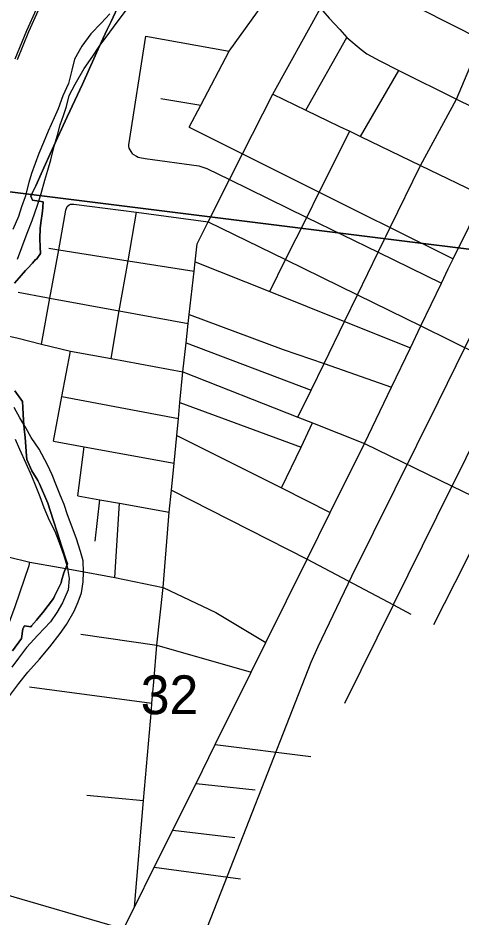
# Model space of a CAD drawing. Extents: x 0 to 34, y 0 to 22.
# Drawn here: x 3.149 to 3.628, y 16.688 to 17.659 of the extents above; entities that cross this region are included whole.
import ezdxf

# ---------------------------------------------------------------- set-up
doc = ezdxf.new("R2010")
doc.units = 0
for name, color, linetype in [('GM_X_City_Street', 7, 'Continuous'), ('GM_X_Corporation', 7, 'Continuous'), ('GM_X_County_Road', 7, 'Continuous'), ('GM_X_Interchange_Ramps', 7, 'Continuous'), ('GM_X_Minor_River', 7, 'Continuous'), ('GM_X_Rail_Line', 7, 'Continuous'), ('GM_X_Section', 7, 'Continuous'), ('GM_X_Section_Text', 7, 'Continuous'), ('GM_X_US_Route', 7, 'Continuous')]:
    doc.layers.add(name, color=color, linetype=linetype)

msp = doc.modelspace()

# ---------------------------------------------------------------- linework, layer by layer
at = {"layer": 'GM_X_City_Street'}
for p, q in [((3.28748, 17.63951), (3.37734, 17.62344)), ((3.46032, 17.5598), (3.50457, 17.63825)), ((3.51918, 17.53138), (3.56043, 17.60262)), ((3.30358, 17.57225), (3.34682, 17.56533)), ((3.33097, 17.30869), (3.46597, 17.25783)), ((3.19696, 17.25069), (3.32258, 17.22696)), ((3.32427, 17.24426), (3.45502, 17.19623)), ((3.2141, 17.1437), (3.22073, 17.19651)), ((3.23294, 17.0946), (3.23774, 17.13949)), ((3.25415, 17.05563), (3.25919, 17.13567)), ((3.59852, 17.00474), (3.62136, 17.0501)), ((3.50229, 16.91998), (3.55472, 17.02593)), ((3.16178, 16.93741), (3.29403, 16.91977)), ((3.36248, 16.87534), (3.46555, 16.86249)), ((3.34165, 16.83333), (3.40546, 16.82651)), ((3.22365, 16.82073), (3.28503, 16.81479)), ((3.31653, 16.78288), (3.38366, 16.77507)), ((3.29662, 16.74293), (3.38964, 16.73057)), ((3.0682, 16.73299), (3.26349, 16.67647))]:
    msp.add_line(p, q, dxfattribs=at)
for points in [[(3.33347, 17.82322), (3.3487, 17.8118), (3.36244, 17.79932), (3.37809, 17.78621), (3.39437, 17.77099), (3.40916, 17.75359), (3.41459, 17.74483), (3.42033, 17.73502), (3.42577, 17.72445), (3.42984, 17.71569), (3.43664, 17.70618), (3.44947, 17.69411), (3.45973, 17.6852), (3.47589, 17.6698), (3.4854, 17.65893), (3.49702, 17.6467), (3.50457, 17.63825), (3.51982, 17.62527), (3.52586, 17.62059), (3.54005, 17.61304), (3.56043, 17.60262), (3.62286, 17.5717), (3.63958, 17.56334)], [(3.33428, 17.54144), (3.34682, 17.56533), (3.37734, 17.62344), (3.43664, 17.70618)], [(3.54689, 17.42418), (3.55123, 17.43311), (3.58384, 17.50016), (3.62286, 17.5717), (3.6497, 17.63557), (3.6796, 17.69703), (3.68092, 17.69881), (3.68172, 17.69962), (3.68233, 17.69999)], [(3.32751, 17.27736), (3.33097, 17.30869), (3.33328, 17.32945), (3.33436, 17.33923), (3.33954, 17.38603), (3.34066, 17.39615), (3.3428, 17.41554), (3.35488, 17.43945), (3.37782, 17.48488), (3.39186, 17.51269), (3.4244, 17.57714), (3.47589, 17.6698)], [(3.74093, 17.58908), (3.7213, 17.59908), (3.6497, 17.63557), (3.58369, 17.66921)], [(3.2736, 17.5123), (3.27154, 17.51504), (3.26951, 17.51872), (3.26914, 17.52045), (3.26907, 17.5224), (3.28748, 17.63951)], [(3.4244, 17.57714), (3.46032, 17.5598), (3.49659, 17.54229), (3.50753, 17.537), (3.51918, 17.53138), (3.58384, 17.50016), (3.65266, 17.46693), (3.70411, 17.44208), (3.72177, 17.43355), (3.74973, 17.42005), (3.78171, 17.40461), (3.79036, 17.40171), (3.79906, 17.40072), (3.80969, 17.40158), (3.82463, 17.40726)], [(3.33428, 17.54144), (3.39186, 17.51269), (3.47473, 17.47131), (3.48162, 17.46787), (3.52577, 17.44583)], [(3.42115, 17.36398), (3.43839, 17.39854), (3.46116, 17.44413), (3.47473, 17.47131), (3.50753, 17.537)], [(3.2736, 17.5123), (3.27737, 17.51004), (3.27932, 17.50922), (3.28109, 17.50869), (3.28672, 17.50764), (3.34459, 17.49978), (3.35324, 17.49689), (3.37782, 17.48488), (3.46116, 17.44413), (3.53826, 17.40645), (3.60648, 17.3731)], [(3.17487, 17.30733), (3.18394, 17.35701), (3.19344, 17.409), (3.20128, 17.45187), (3.20269, 17.45583), (3.20469, 17.45757)], [(3.20469, 17.45757), (3.20616, 17.45831), (3.20976, 17.45852), (3.27735, 17.44964), (3.35488, 17.43945), (3.43839, 17.39854), (3.51594, 17.36055), (3.58437, 17.32702), (3.6803, 17.27973), (3.72571, 17.25735), (3.77485, 17.23313), (3.83179, 17.20506), (3.85294, 17.19464)], [(3.24988, 17.2917), (3.25884, 17.34319), (3.26824, 17.39724), (3.27735, 17.44964)], [(3.52577, 17.44583), (3.55038, 17.43353), (3.55123, 17.43311), (3.61915, 17.3992)], [(3.4517, 17.22849), (3.46597, 17.25783), (3.4798, 17.28625), (3.50191, 17.33171), (3.51594, 17.36055), (3.53826, 17.40645), (3.54472, 17.41971), (3.54689, 17.42418)], [(3.18263, 17.4107), (3.19344, 17.409), (3.26824, 17.39724), (3.33954, 17.38603)], [(3.34066, 17.39615), (3.42115, 17.36398), (3.50191, 17.33171), (3.573, 17.30329)], [(3.62136, 17.0501), (3.66286, 17.13252), (3.6929, 17.19217), (3.72571, 17.25735), (3.72642, 17.25875), (3.75244, 17.31043), (3.79036, 17.38576)], [(3.14956, 17.36336), (3.18018, 17.35771), (3.18394, 17.35701), (3.25884, 17.34319), (3.33328, 17.32945)], [(3.33436, 17.33923), (3.43583, 17.30144), (3.4798, 17.28625), (3.55274, 17.26107)], [(3.18791, 17.20249), (3.19696, 17.25069), (3.20616, 17.29977)], [(3.27519, 16.69994), (3.28503, 16.81479), (3.29342, 16.91267), (3.29403, 16.91977), (3.29603, 16.94305), (3.29943, 16.9827), (3.30624, 17.04461), (3.31274, 17.12612), (3.31505, 17.1497), (3.31789, 17.17879), (3.32083, 17.2089), (3.32258, 17.22696), (3.32427, 17.24426), (3.32751, 17.27736)], [(3.61819, 17.15422), (3.67903, 17.27717), (3.6803, 17.27973)], [(3.43388, 17.15216), (3.45502, 17.19623), (3.46751, 17.22227)], [(3.32083, 17.2089), (3.43388, 17.15216), (3.48661, 17.1257)], [(3.18791, 17.20249), (3.22073, 17.19651), (3.31789, 17.17879)], [(3.31505, 17.1497), (3.46158, 17.07522), (3.55472, 17.02593), (3.5734, 17.01604)], [(3.55472, 17.02593), (3.55531, 17.02714), (3.61718, 17.15215), (3.61819, 17.15422)], [(3.2141, 17.1437), (3.23774, 17.13949), (3.25919, 17.13567), (3.31274, 17.12612)], [(3.21136, 17.06343), (3.25415, 17.05563), (3.30624, 17.04461), (3.36308, 17.0178), (3.41711, 16.98554)], [(3.21747, 16.9944), (3.29943, 16.9827), (3.40124, 16.95352)]]:
    msp.add_lwpolyline(points, dxfattribs=at)
at = {"layer": 'GM_X_Corporation'}
for points in [[(3.14585, 17.37317), (3.15068, 17.37876), (3.15299, 17.38145), (3.15529, 17.38413), (3.15754, 17.38676), (3.15994, 17.38933), (3.165, 17.39478), (3.16849, 17.39854), (3.16868, 17.39864), (3.16966, 17.39928), (3.16982, 17.39938), (3.17367, 17.40506), (3.17336, 17.4118), (3.17292, 17.42119), (3.17292, 17.42127), (3.17338, 17.43254), (3.17434, 17.44058), (3.17436, 17.4407), (3.17541, 17.44807), (3.17631, 17.4543), (3.17645, 17.45528), (3.17664, 17.46104), (3.16523, 17.46263), (3.16345, 17.46693), (3.16495, 17.47024), (3.16858, 17.47828), (3.17729, 17.49755), (3.18408, 17.51255), (3.18414, 17.51268), (3.1842, 17.5128), (3.20055, 17.54792), (3.20271, 17.55262), (3.21894, 17.58799), (3.2329, 17.61843), (3.23943, 17.63265), (3.24585, 17.64665), (3.24787, 17.65107), (3.24991, 17.6555), (3.26791, 17.69473)], [(3.26791, 17.69473), (3.24991, 17.6555), (3.24787, 17.65107), (3.24585, 17.64665), (3.23943, 17.63265), (3.2329, 17.61843), (3.21894, 17.58799), (3.20271, 17.55262), (3.20055, 17.54792), (3.1842, 17.5128), (3.18414, 17.51268), (3.18408, 17.51255), (3.17729, 17.49755), (3.16858, 17.47828), (3.16495, 17.47024), (3.16345, 17.46693), (3.16523, 17.46263), (3.17664, 17.46104), (3.17645, 17.45528), (3.17631, 17.4543), (3.17541, 17.44807), (3.17436, 17.4407), (3.17434, 17.44058), (3.17338, 17.43254), (3.17292, 17.42127), (3.17292, 17.42119), (3.17336, 17.4118), (3.17367, 17.40506), (3.16982, 17.39938), (3.16966, 17.39928), (3.16868, 17.39864), (3.16849, 17.39854), (3.165, 17.39478), (3.15994, 17.38933), (3.15754, 17.38676), (3.15529, 17.38413), (3.15299, 17.38145), (3.15068, 17.37876), (3.14585, 17.37317)], [(3.1437, 16.97649), (3.15309, 16.98981), (3.15453, 17.00026), (3.15494, 17.00098), (3.15654, 17.00333), (3.16342, 17.00244), (3.16416, 17.00327), (3.16933, 17.00932), (3.1707, 17.01092), (3.17646, 17.01767), (3.18784, 17.03281), (3.189, 17.03522), (3.19601, 17.0499), (3.19657, 17.05198), (3.19889, 17.06069), (3.20275, 17.07034), (3.20149, 17.07426), (3.1965, 17.08982), (3.19221, 17.10321), (3.18749, 17.11793), (3.1818, 17.13568), (3.17285, 17.15658), (3.17078, 17.16006), (3.16459, 17.1705), (3.15904, 17.1827), (3.15871, 17.18667), (3.15706, 17.20657), (3.15604, 17.21606), (3.156, 17.21646), (3.15552, 17.2245), (3.1551, 17.23162), (3.15467, 17.23879), (3.15427, 17.24551), (3.14605, 17.25693)], [(3.14605, 17.25693), (3.15427, 17.24551), (3.15467, 17.23879), (3.1551, 17.23162), (3.15544, 17.22586), (3.15552, 17.2245), (3.156, 17.21646), (3.15604, 17.21606), (3.15705, 17.20657), (3.15871, 17.18667), (3.15904, 17.1827), (3.16459, 17.1705), (3.17078, 17.16006), (3.17285, 17.15658), (3.1818, 17.13568), (3.18749, 17.11793), (3.19221, 17.10321), (3.1965, 17.08982), (3.20149, 17.07426), (3.20275, 17.07034), (3.19889, 17.06069), (3.19657, 17.05198), (3.19601, 17.0499), (3.189, 17.03522), (3.18784, 17.03281), (3.17646, 17.01767), (3.1707, 17.01092), (3.16933, 17.00932), (3.16416, 17.00327), (3.16342, 17.00244), (3.15654, 17.00333), (3.15494, 17.00098), (3.15453, 17.00026), (3.15309, 16.98981), (3.1437, 16.97649)]]:
    msp.add_lwpolyline(points, dxfattribs=at)
at = {"layer": 'GM_X_County_Road'}
msp.add_line((3.19501, 17.06635), (3.21136, 17.06343), dxfattribs=at)
for points in [[(3.12344, 17.31639), (3.13474, 17.31686), (3.14805, 17.31421), (3.14973, 17.31378)], [(3.14973, 17.31378), (3.17487, 17.30733), (3.20616, 17.29977), (3.24988, 17.2917), (3.32751, 17.27736), (3.4517, 17.22849), (3.46751, 17.22227), (3.52355, 17.20021), (3.61819, 17.15422), (3.66286, 17.13252), (3.67167, 17.12824)], [(2.97969, 17.08242), (3.02244, 17.0823), (3.09615, 17.08473), (3.10451, 17.08586), (3.13874, 17.07788), (3.16231, 17.07218), (3.19501, 17.06635)]]:
    msp.add_lwpolyline(points, dxfattribs=at)
at = {"layer": 'GM_X_Interchange_Ramps'}
msp.add_lwpolyline([(3.11918, 16.96231), (3.12999, 16.98244), (3.13874, 17.00373), (3.14634, 17.02427), (3.16136, 17.06857), (3.16231, 17.07218)], dxfattribs=at)
at = {"layer": 'GM_X_Minor_River'}
for points in [[(3.14878, 17.39896), (3.15357, 17.41142), (3.15955, 17.42689), (3.16474, 17.44086), (3.17036, 17.4571), (3.1744, 17.46995), (3.17846, 17.48432), (3.1817, 17.49491), (3.18495, 17.50625), (3.18864, 17.52101), (3.19227, 17.53272), (3.19514, 17.54407), (3.19874, 17.55389), (3.20196, 17.56371), (3.20484, 17.57545), (3.21114, 17.58787), (3.22095, 17.60479), (3.2303, 17.61792), (3.23695, 17.62844), (3.24862, 17.64381), (3.25642, 17.65469), (3.26653, 17.66818)], [(3.24861, 17.66358), (3.23932, 17.65349), (3.2281, 17.6423), (3.21836, 17.62879), (3.21051, 17.61488), (3.20763, 17.60276), (3.20394, 17.58839), (3.198, 17.57519), (3.19281, 17.56123), (3.18845, 17.55142), (3.18211, 17.5371), (3.17695, 17.52503), (3.17179, 17.51296), (3.16418, 17.49144), (3.16134, 17.4816), (3.15725, 17.46609), (3.15326, 17.45553), (3.15002, 17.44494), (3.14407, 17.43099)], [(3.1407, 16.92809), (3.15043, 16.94121), (3.16015, 16.95357), (3.17255, 16.9674), (3.18381, 16.98088), (3.19507, 16.99511), (3.20171, 17.00487), (3.20995, 17.01916), (3.21431, 17.02934), (3.21791, 17.03916), (3.21965, 17.05091), (3.22022, 17.06117), (3.21969, 17.07334), (3.21685, 17.08366), (3.21255, 17.09742), (3.20785, 17.10968), (3.20279, 17.12308), (3.1992, 17.13417), (3.19521, 17.14375), (3.19086, 17.15448), (3.18653, 17.16635), (3.18142, 17.17709), (3.17225, 17.19399), (3.16376, 17.2067), (3.15788, 17.21707), (3.15164, 17.22783), (3.1454, 17.23898)], [(3.14627, 17.20474), (3.151, 17.19401), (3.15793, 17.17905), (3.16412, 17.16525), (3.16884, 17.15376), (3.17319, 17.14303), (3.17752, 17.13116), (3.18295, 17.11737), (3.18918, 17.10547), (3.19388, 17.09322), (3.19857, 17.0802), (3.20251, 17.06758), (3.20454, 17.05462), (3.20355, 17.04209), (3.19759, 17.02814), (3.19132, 17.01761), (3.18469, 17.00785), (3.17076, 16.99329), (3.15874, 16.97983), (3.15018, 16.96859), (3.14279, 16.95884)]]:
    msp.add_lwpolyline(points, dxfattribs=at)
at = {"layer": 'GM_X_Rail_Line'}
for points in [[(3.14648, 17.61529), (3.15891, 17.6457), (3.16934, 17.66889)], [(3.14879, 17.61438), (3.1612, 17.64472), (3.17159, 17.66784)], [(2.95775, 15.6658), (3.03872, 15.87288), (3.10696, 16.04774), (3.15909, 16.18103), (3.2538, 16.42238), (3.27987, 16.4897), (3.37232, 16.7253), (3.46601, 16.96418), (3.47359, 16.98096), (3.50972, 17.05705), (3.60341, 17.24555), (3.66108, 17.36284)]]:
    msp.add_lwpolyline(points, dxfattribs=at)
at = {"layer": 'GM_X_Section'}
for points in [[(2.93189, 18.52459), (3.95637, 18.39648), (3.85765, 17.38197), (2.84336, 17.50871), (2.84539, 17.53253)], [(2.84336, 17.50871), (3.85765, 17.38197), (3.75699, 16.38265), (2.73946, 16.49998)]]:
    msp.add_lwpolyline(points, close=True, dxfattribs=at)
at = {"layer": 'GM_X_US_Route'}
msp.add_lwpolyline([(3.1567, 16.45988), (3.18314, 16.5153), (3.20688, 16.56294), (3.22607, 16.60141), (3.26349, 16.67647), (3.27519, 16.69994), (3.29662, 16.74293), (3.31653, 16.78288), (3.33467, 16.81927), (3.34165, 16.83333), (3.36248, 16.87534), (3.40124, 16.95352), (3.41711, 16.98554), (3.46158, 17.07522), (3.48661, 17.1257), (3.52355, 17.20021), (3.55274, 17.26107), (3.573, 17.30329), (3.58437, 17.32702), (3.60648, 17.3731), (3.61396, 17.38871), (3.61915, 17.3992), (3.65266, 17.46693)], dxfattribs=at)

# ---------------------------------------------------------------- texts
at = {"layer": 'GM_X_Section_Text'}
msp.add_text('32', height=0.041856, rotation=0.00001, dxfattribs=at).set_placement((3.28193, 16.90809))

doc.saveas('drawing.dxf')
